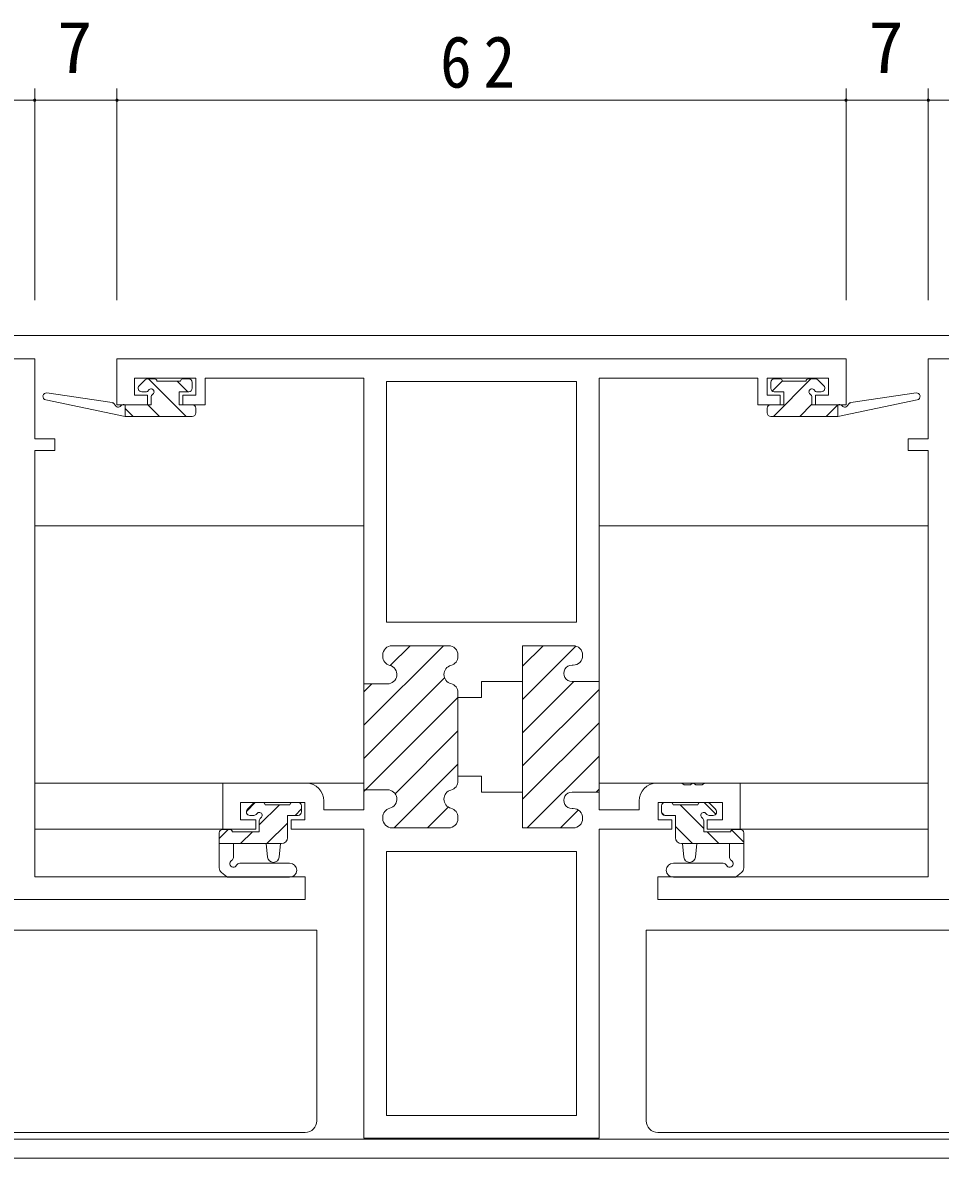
# Model space of a CAD drawing. Units: millimetres on the paper. Extents: x -397 to 397, y -282 to 282.
# Drawn here: x 76.3 to 154.3, y 17.8 to 114.4 of the extents above; entities that cross this region are included whole.
import ezdxf
from ezdxf.enums import TextEntityAlignment as Align

# ---------------------------------------------------------------- set-up
doc = ezdxf.new("R2010")
doc.units = ezdxf.units.MM
for name, color, linetype, lineweight in [('0-3_YKK_D', 6, 'Continuous', 18), ('0-4_YKK_11', 7, 'Continuous', 18), ('0-5_YKK_12', 2, 'Continuous', 18), ('0-7_YKK_13', 4, 'Continuous', 18)]:
    doc.layers.add(name, color=color, linetype=linetype, lineweight=lineweight)
doc.styles.add('ＭＳ ゴシック', font='')
doc.styles.get('ＭＳ ゴシック').set_extended_font_data('MS Gothic')

msp = doc.modelspace()

# ---------------------------------------------------------------- linework, layer by layer
at = {"layer": '0-3_YKK_D'}
for p, q in [((77.279, 90.795), (77.279, 108.795)), ((77.279, 90.795), (77.279, 108.795)), ((84.279, 90.795), (84.279, 108.795)), ((84.279, 90.795), (84.279, 108.795)), ((146.279, 90.795), (146.279, 108.795)), ((146.279, 90.795), (146.279, 108.795)), ((153.279, 90.795), (153.279, 108.795)), ((153.279, 90.795), (153.279, 108.795)), ((42.279, 107.795), (77.279, 107.795)), ((77.279, 107.795), (84.279, 107.795)), ((84.279, 107.795), (146.279, 107.795)), ((146.279, 107.795), (153.279, 107.795)), ((153.279, 107.795), (188.279, 107.795))]:
    msp.add_line(p, q, dxfattribs=at)
for centre, start, end in [((77.279, 107.795), 0, 180), ((77.279, 107.795), 0, 180), ((77.279, 107.795), 180, 0), ((77.279, 107.795), 180, 0), ((84.279, 107.795), 0, 180), ((84.279, 107.795), 0, 180), ((84.279, 107.795), 180, 0), ((84.279, 107.795), 180, 0), ((146.279, 107.795), 0, 180), ((146.279, 107.795), 0, 180), ((146.279, 107.795), 180, 0), ((146.279, 107.795), 180, 0), ((153.279, 107.795), 0, 180), ((153.279, 107.795), 0, 180), ((153.279, 107.795), 180, 0), ((153.279, 107.795), 180, 0)]:
    msp.add_arc(centre, 0.106, start, end, dxfattribs=at)
at = {"layer": '0-4_YKK_11'}
for p, q in [((42.279, 85.795), (77.279, 85.795)), ((77.279, 85.795), (77.279, 78.995)), ((84.279, 85.795), (146.279, 85.795)), ((84.279, 81.895), (84.279, 85.795)), ((84.279, 85.795), (146.279, 85.795)), ((146.279, 85.795), (146.279, 81.895)), ((153.279, 85.795), (153.279, 78.995)), ((188.279, 85.795), (153.279, 85.795)), ((85.779, 84.165), (85.779, 82.695)), ((90.979, 84.165), (85.779, 84.165)), ((90.979, 82.695), (90.979, 84.165)), ((91.779, 84.165), (91.779, 81.895)), ((105.279, 84.165), (91.779, 84.165)), ((105.279, 58.145), (105.279, 84.165)), ((125.279, 84.165), (125.279, 58.345)), ((138.779, 84.165), (125.279, 84.165)), ((138.779, 81.895), (138.779, 84.165)), ((139.579, 84.165), (139.579, 82.695)), ((144.779, 84.165), (139.579, 84.165)), ((144.779, 82.695), (144.779, 84.165)), ((107.209, 83.865), (123.349, 83.865)), ((107.209, 63.395), (107.209, 83.865)), ((123.349, 83.865), (123.349, 63.395)), ((85.779, 82.695), (86.879, 82.695)), ((86.879, 82.695), (86.879, 81.895)), ((89.879, 82.695), (90.979, 82.695)), ((89.879, 81.895), (89.879, 82.695)), ((139.579, 82.695), (140.679, 82.695)), ((140.679, 82.695), (140.679, 81.895)), ((143.679, 82.695), (144.779, 82.695)), ((143.679, 81.895), (143.679, 82.695)), ((86.879, 81.895), (84.279, 81.895)), ((91.779, 81.895), (89.879, 81.895)), ((140.679, 81.895), (138.779, 81.895)), ((146.279, 81.895), (143.679, 81.895)), ((77.279, 78.995), (78.979, 78.995)), ((78.979, 78.995), (78.979, 77.995)), ((151.579, 78.995), (151.579, 77.995)), ((153.279, 78.995), (151.579, 78.995)), ((77.279, 77.995), (77.279, 41.725)), ((78.979, 77.995), (77.279, 77.995)), ((151.579, 77.995), (153.279, 77.995)), ((153.279, 77.995), (153.279, 41.725)), ((123.349, 63.395), (107.209, 63.395)), ((105.279, 54.638), (112.037, 61.395)), ((107.521, 59.708), (109.208, 61.395)), ((112.479, 61.395), (107.679, 61.395)), ((112.479, 61.395), (107.679, 61.395)), ((118.779, 59.652), (120.522, 61.395)), ((118.779, 61.395), (118.779, 58.345)), ((123.079, 61.395), (118.779, 61.395)), ((118.779, 61.395), (123.079, 61.395)), ((118.779, 58.645), (118.779, 61.395)), ((118.779, 56.824), (123.315, 61.36)), ((106.879, 60.595), (106.879, 60.495)), ((106.879, 60.595), (106.879, 60.495)), ((113.279, 60.495), (113.279, 60.595)), ((113.279, 60.495), (113.279, 60.595)), ((123.879, 60.545), (123.879, 60.595)), ((123.879, 60.595), (123.879, 60.545)), ((122.979, 59.745), (123.079, 59.745)), ((123.079, 59.745), (122.979, 59.745)), ((105.279, 51.809), (112.131, 58.661)), ((105.279, 57.466), (105.958, 58.145)), ((107.279, 58.145), (105.279, 58.145)), ((105.279, 58.145), (105.279, 49.145)), ((107.279, 58.145), (105.279, 58.145)), ((115.279, 58.345), (115.279, 56.995)), ((118.779, 58.345), (115.279, 58.345)), ((118.779, 48.645), (118.779, 58.645)), ((118.779, 53.995), (123.129, 58.345)), ((125.279, 58.345), (122.979, 58.345)), ((122.979, 58.345), (124.979, 58.345)), ((125.279, 58.645), (125.279, 48.945)), ((125.279, 58.645), (125.279, 48.945)), ((113.279, 56.995), (113.279, 57.396)), ((113.279, 56.995), (113.279, 57.396)), ((115.279, 56.995), (113.279, 56.995)), ((113.279, 50.295), (113.279, 56.995)), ((113.279, 50.295), (113.279, 56.995)), ((118.779, 51.167), (125.279, 57.667)), ((105.279, 48.981), (113.279, 56.981)), ((107.933, 48.806), (113.279, 54.152)), ((118.779, 48.339), (125.279, 54.839)), ((107.85, 45.895), (113.279, 51.324)), ((119.164, 45.895), (125.279, 52.01)), ((113.279, 49.895), (113.279, 50.295)), ((113.279, 50.295), (115.279, 50.295)), ((113.279, 49.895), (113.279, 50.295)), ((113.279, 50.295), (115.279, 50.295)), ((115.279, 50.295), (115.279, 48.945)), ((93.279, 49.695), (100.379, 49.695)), ((93.279, 45.795), (93.279, 49.695)), ((130.179, 49.695), (132.321, 49.695)), ((132.321, 49.695), (132.504, 49.575)), ((132.504, 49.575), (133.054, 49.575)), ((133.054, 49.575), (133.237, 49.695)), ((133.237, 49.695), (133.321, 49.695)), ((133.321, 49.695), (133.504, 49.575)), ((133.504, 49.575), (134.054, 49.575)), ((134.054, 49.575), (134.237, 49.695)), ((134.237, 49.695), (137.279, 49.695)), ((137.279, 49.695), (137.279, 45.795)), ((105.279, 49.145), (107.279, 49.145)), ((105.279, 47.425), (105.279, 49.145)), ((105.279, 49.145), (107.279, 49.145)), ((115.279, 48.945), (118.779, 48.945)), ((118.779, 48.945), (118.779, 45.895)), ((118.779, 45.895), (118.779, 48.645)), ((122.979, 48.945), (125.279, 48.945)), ((125.279, 48.945), (122.979, 48.945)), ((125.037, 48.94), (125.279, 49.182)), ((125.279, 48.945), (125.279, 47.425)), ((94.779, 48.065), (94.779, 46.595)), ((100.249, 48.065), (94.779, 48.065)), ((100.249, 46.595), (100.249, 48.065)), ((101.879, 48.195), (101.879, 47.425)), ((101.879, 47.425), (105.279, 47.425)), ((110.679, 45.895), (112.452, 47.669)), ((121.992, 45.895), (123.514, 47.417)), ((123.079, 47.545), (122.979, 47.545)), ((122.979, 47.545), (123.079, 47.545)), ((125.279, 47.425), (128.679, 47.425)), ((128.679, 47.425), (128.679, 48.195)), ((130.309, 48.065), (130.309, 46.595)), ((135.779, 48.065), (130.309, 48.065)), ((135.779, 46.595), (135.779, 48.065)), ((94.779, 46.595), (96.079, 46.595)), ((96.079, 46.595), (96.079, 45.795)), ((99.079, 46.595), (100.249, 46.595)), ((99.079, 45.795), (99.079, 46.595)), ((106.879, 46.796), (106.879, 46.695)), ((106.879, 46.796), (106.879, 46.695)), ((113.279, 46.695), (113.279, 46.796)), ((113.279, 46.695), (113.279, 46.796)), ((123.879, 46.695), (123.879, 46.745)), ((123.879, 46.745), (123.879, 46.695)), ((130.309, 46.595), (131.479, 46.595)), ((131.479, 46.595), (131.479, 45.795)), ((134.479, 46.595), (135.779, 46.595)), ((134.479, 45.795), (134.479, 46.595)), ((96.079, 45.795), (93.279, 45.795)), ((105.279, 45.795), (99.079, 45.795)), ((105.279, 19.495), (105.279, 45.795)), ((107.679, 45.895), (112.479, 45.895)), ((107.679, 45.895), (112.479, 45.895)), ((118.779, 45.895), (123.079, 45.895)), ((123.079, 45.895), (118.779, 45.895)), ((125.279, 45.795), (125.279, 19.495)), ((125.279, 45.795), (125.279, 19.495)), ((131.479, 45.795), (125.279, 45.795)), ((137.279, 45.795), (134.479, 45.795)), ((107.209, 43.895), (107.209, 21.425)), ((123.349, 43.895), (107.209, 43.895)), ((107.209, 43.895), (107.209, 21.425)), ((123.349, 21.425), (123.349, 43.895)), ((77.279, 41.725), (100.279, 41.725)), ((100.279, 41.725), (100.279, 39.795)), ((130.279, 41.725), (130.279, 39.795)), ((153.279, 41.725), (130.279, 41.725)), ((100.279, 39.795), (60.279, 39.795)), ((130.279, 39.795), (170.279, 39.795)), ((107.209, 21.425), (123.349, 21.425)), ((125.279, 19.495), (105.279, 19.495))]:
    msp.add_line(p, q, dxfattribs=at)
for centre, radius, start, end in [((107.679, 60.595), 0.8, 90.00001, 179.99999), ((107.679, 60.595), 0.8, 90.00001, 179.99999), ((112.479, 60.595), 0.8, 0.00001, 89.99999), ((112.479, 60.595), 0.8, 0.00001, 89.99999), ((123.079, 60.595), 0.8, 0.00001, 89.99999), ((123.079, 60.595), 0.8, 0.00001, 89.99999), ((107.679, 60.495), 0.8, 180.00003, 255.52251), ((107.679, 60.495), 0.8, 180.00003, 255.52251), ((112.479, 60.495), 0.8, 284.47749, 359.99997), ((112.479, 60.495), 0.8, 284.47749, 359.99997), ((123.079, 60.545), 0.8, 270.00001, 359.99999), ((123.079, 60.545), 0.8, 270.00001, 359.99999), ((107.279, 58.945), 0.8, 270.00001, 75.52248), ((107.279, 58.945), 0.8, 270.00001, 75.52248), ((112.879, 58.945), 0.8, 104.47752, 255.52248), ((112.879, 58.945), 0.8, 104.47752, 255.52248), ((122.979, 59.045), 0.7, 89.99999, 270.00001), ((122.979, 59.045), 0.7, 89.99999, 270.00001), ((112.479, 57.396), 0.8, 0.00003, 75.52251), ((112.479, 57.396), 0.8, 0.00003, 75.52251), ((100.379, 48.195), 1.5, 0.00001, 89.99999), ((112.479, 49.895), 0.8, 284.47749, 359.99997), ((112.479, 49.895), 0.8, 284.47749, 359.99997), ((130.179, 48.195), 1.5, 90.00001, 179.99999), ((107.279, 48.345), 0.8, 284.47752, 89.99999), ((107.279, 48.345), 0.8, 284.47752, 89.99999), ((112.879, 48.345), 0.8, 104.47752, 255.52248), ((112.879, 48.345), 0.8, 104.47752, 255.52248), ((122.979, 48.245), 0.7, 89.99999, 270.00001), ((122.979, 48.245), 0.7, 89.99999, 270.00001), ((107.679, 46.796), 0.8, 104.47749, 179.99997), ((107.679, 46.796), 0.8, 104.47749, 179.99997), ((112.479, 46.796), 0.8, 0.00003, 75.52251), ((112.479, 46.796), 0.8, 0.00003, 75.52251), ((123.079, 46.745), 0.8, 0.00001, 89.99999), ((123.079, 46.745), 0.8, 0.00001, 89.99999), ((107.679, 46.695), 0.8, 180.00001, 269.99999), ((107.679, 46.695), 0.8, 180.00001, 269.99999), ((112.479, 46.695), 0.8, 270.00001, 359.99999), ((112.479, 46.695), 0.8, 270.00001, 359.99999), ((123.079, 46.695), 0.8, 270.00001, 359.99999), ((123.079, 46.695), 0.8, 270.00001, 359.99999)]:
    msp.add_arc(centre, radius, start, end, dxfattribs=at)
at = {"layer": '0-5_YKK_12'}
for p, q in [((218.279, 87.795), (12.279, 87.795)), ((77.279, 71.595), (105.279, 71.595)), ((153.279, 71.595), (125.279, 71.595)), ((105.279, 49.695), (77.279, 49.695)), ((125.279, 49.695), (153.279, 49.695)), ((77.279, 45.795), (93.579, 45.795)), ((153.279, 45.795), (136.979, 45.795)), ((12.279, 19.425), (218.279, 19.425)), ((218.279, 17.795), (12.279, 17.795))]:
    msp.add_line(p, q, dxfattribs=at)
at = {"layer": '0-7_YKK_13'}
for p, q in [((87.479, 84.095), (86.879, 84.095)), ((86.952, 84.095), (90.152, 80.895)), ((90.379, 84.095), (89.879, 84.095)), ((143.301, 84.095), (140.101, 80.895)), ((140.179, 84.095), (140.679, 84.095)), ((143.079, 84.095), (143.679, 84.095)), ((86.667, 84.008), (86.167, 83.508)), ((89.679, 83.895), (87.679, 83.895)), ((89.397, 83.895), (90.297, 82.995)), ((90.679, 83.295), (90.679, 83.795)), ((139.879, 83.295), (139.879, 83.795)), ((140.878, 83.917), (140.009, 83.048)), ((140.879, 83.895), (142.879, 83.895)), ((143.891, 84.008), (144.391, 83.508)), ((84.981, 80.895), (78.22, 82.302)), ((83.867, 82.069), (78.325, 82.892)), ((86.379, 82.995), (86.718, 82.995)), ((87.179, 82.534), (87.179, 81.895)), ((89.579, 82.995), (90.379, 82.995)), ((89.579, 81.895), (89.579, 82.995)), ((144.179, 82.995), (143.84, 82.995)), ((145.577, 80.895), (152.338, 82.302)), ((146.691, 82.069), (152.233, 82.892)), ((84.981, 81.895), (84.894, 81.909)), ((84.981, 80.895), (84.981, 81.895)), ((87.179, 81.895), (84.981, 81.895)), ((84.981, 81.576), (85.662, 80.895)), ((86.907, 81.895), (87.907, 80.895)), ((90.679, 81.895), (89.579, 81.895)), ((90.979, 81.195), (90.979, 81.595)), ((139.579, 81.195), (139.579, 81.595)), ((139.879, 81.895), (140.979, 81.895)), ((143.379, 81.928), (142.346, 80.895)), ((145.577, 81.881), (144.591, 80.895)), ((145.577, 81.895), (145.664, 81.909)), ((145.577, 80.895), (145.577, 81.895)), ((90.679, 80.895), (84.981, 80.895)), ((139.879, 80.895), (145.577, 80.895)), ((96.044, 48.063), (95.281, 47.301)), ((95.867, 47.978), (95.367, 47.478)), ((96.679, 48.065), (96.079, 48.065)), ((98.091, 47.865), (96.379, 46.153)), ((98.979, 47.865), (96.879, 47.865)), ((99.679, 48.065), (99.179, 48.065)), ((99.979, 47.508), (99.436, 46.965)), ((99.979, 47.265), (99.979, 47.765)), ((130.579, 47.265), (130.579, 47.765)), ((130.879, 48.065), (131.379, 48.065)), ((131.579, 47.865), (133.679, 47.865)), ((134.179, 45.849), (132.162, 47.865)), ((133.879, 48.065), (134.479, 48.065)), ((135.205, 47.068), (134.207, 48.065)), ((134.691, 47.978), (135.191, 47.478)), ((95.579, 46.965), (95.918, 46.965)), ((96.379, 46.504), (96.379, 45.565)), ((98.779, 46.965), (99.679, 46.965)), ((98.779, 45.065), (98.779, 46.965)), ((130.809, 46.974), (130.587, 47.195)), ((131.779, 46.965), (130.879, 46.965)), ((131.779, 45.065), (131.779, 46.965)), ((134.979, 46.965), (134.64, 46.965)), ((93.746, 45.765), (92.979, 44.999)), ((92.979, 45.465), (92.979, 42.503)), ((93.879, 45.765), (93.279, 45.765)), ((96.379, 45.565), (94.079, 45.565)), ((95.791, 45.565), (94.791, 44.565)), ((98.779, 46.308), (97.036, 44.565)), ((133.217, 44.565), (131.779, 46.003)), ((135.462, 44.565), (134.462, 45.565)), ((137.579, 44.694), (136.552, 45.72)), ((136.679, 45.765), (137.279, 45.765)), ((137.579, 45.465), (137.579, 42.503)), ((92.979, 44.565), (98.279, 44.565)), ((94.179, 43.385), (94.179, 44.565)), ((96.979, 44.565), (97.081, 43.421)), ((98.179, 44.565), (98.077, 43.421)), ((137.579, 44.565), (132.279, 44.565)), ((132.379, 44.565), (132.481, 43.421)), ((133.579, 44.565), (133.477, 43.421)), ((136.379, 43.385), (136.379, 44.565)), ((94.715, 42.895), (98.962, 42.895)), ((135.843, 42.895), (131.595, 42.895)), ((93.594, 41.763), (93.163, 42.115)), ((93.784, 41.695), (98.962, 41.695)), ((136.774, 41.695), (131.595, 41.695)), ((136.964, 41.763), (137.395, 42.115)), ((100.279, 37.195), (75.349, 37.195)), ((101.279, 37.195), (100.279, 37.195)), ((101.279, 20.995), (101.279, 37.195)), ((129.279, 37.195), (130.279, 37.195)), ((129.279, 20.995), (129.279, 37.195)), ((130.279, 37.195), (155.209, 37.195)), ((52.279, 19.995), (100.279, 19.995)), ((178.279, 19.995), (130.279, 19.995))]:
    msp.add_line(p, q, dxfattribs=at)
for points in [[(140.979, 81.895), (140.979, 82.995), (140.179, 82.995)], [(143.379, 82.534), (143.379, 81.895), (145.577, 81.895)], [(134.179, 46.504), (134.179, 45.565), (136.479, 45.565)]]:
    msp.add_lwpolyline(points, dxfattribs=at)
for centre, radius, start, end in [((86.879, 83.795), 0.3, 90, 135), ((87.479, 83.895), 0.2, 0, 90), ((89.879, 83.895), 0.2, 90, 180), ((90.379, 83.795), 0.3, 0, 90), ((140.179, 83.795), 0.3, 90, 180), ((140.679, 83.895), 0.2, 0, 90), ((143.079, 83.895), 0.2, 90, 180), ((143.679, 83.795), 0.3, 45, 90), ((86.379, 83.295), 0.3, 135, 270), ((86.718, 83.295), 0.3, 270, 326.94427), ((87.179, 82.995), 0.25, 303.05573, 146.94427), ((90.379, 83.295), 0.3, 270, 0), ((140.179, 83.295), 0.3, 180, 270), ((143.379, 82.995), 0.25, 33.05573, 236.94427), ((143.84, 83.295), 0.3, 213.05573, 270), ((144.179, 83.295), 0.3, 270, 45), ((78.281, 82.595), 0.3, 81.55064, 258.25019), ((87.479, 82.534), 0.3, 123.05573, 180), ((143.079, 82.534), 0.3, 0, 56.94427), ((152.277, 82.595), 0.3, 281.74981, 98.44936), ((83.823, 81.772), 0.3, 21.55064, 81.55064), ((84.381, 81.993), 0.3, 201.55064, 320.80246), ((84.846, 81.613), 0.3, 80.80246, 140.80246), ((90.679, 81.595), 0.3, 0, 90), ((90.679, 81.195), 0.3, 270, 0), ((139.879, 81.595), 0.3, 90, 180), ((139.879, 81.195), 0.3, 180, 270), ((145.712, 81.613), 0.3, 39.19754, 99.19754), ((146.177, 81.993), 0.3, 219.19754, 338.44936), ((146.735, 81.772), 0.3, 98.44936, 158.44936), ((95.579, 47.265), 0.3, 135, 270), ((96.079, 47.765), 0.3, 90, 135), ((96.679, 47.865), 0.2, 0, 90), ((99.179, 47.865), 0.2, 90, 180), ((99.679, 47.765), 0.3, 0, 90), ((130.879, 47.765), 0.3, 90, 180), ((131.379, 47.865), 0.2, 0, 90), ((133.879, 47.865), 0.2, 90, 180), ((134.479, 47.765), 0.3, 45, 90), ((134.979, 47.265), 0.3, 270, 45), ((95.918, 47.265), 0.3, 270, 326.94427), ((96.379, 46.965), 0.25, 303.05573, 146.94427), ((96.679, 46.504), 0.3, 123.05573, 180), ((99.679, 47.265), 0.3, 270, 0), ((130.879, 47.265), 0.3, 180, 270), ((134.179, 46.965), 0.25, 33.05573, 236.94427), ((133.879, 46.504), 0.3, 0, 56.94427), ((134.64, 47.265), 0.3, 213.05573, 270), ((93.279, 45.465), 0.3, 90, 180), ((93.879, 45.565), 0.2, 0, 90), ((136.679, 45.565), 0.2, 90, 180), ((137.279, 45.465), 0.3, 0, 90), ((98.279, 45.065), 0.5, 270, 0), ((132.279, 45.065), 0.5, 180, 270), ((93.479, 42.503), 0.5, 180, 230.76546), ((94.179, 42.865), 0.3, 120, 333.25632), ((93.879, 43.385), 0.3, 300, 0), ((94.715, 42.595), 0.3, 90, 153.25632), ((97.579, 43.465), 0.5, 185.09207, 354.90793), ((98.962, 42.295), 0.6, 270, 90), ((131.595, 42.295), 0.6, 90, 270), ((132.979, 43.465), 0.5, 185.09207, 354.90793), ((135.843, 42.595), 0.3, 26.74368, 90), ((136.379, 42.865), 0.3, 206.74368, 60), ((136.679, 43.385), 0.3, 180, 240), ((137.079, 42.503), 0.5, 309.23454, 0), ((93.784, 41.995), 0.3, 230.76546, 270), ((136.774, 41.995), 0.3, 270, 309.23454), ((100.279, 20.995), 1, 270, 0), ((130.279, 20.995), 1, 180, 270)]:
    msp.add_arc(centre, radius, start, end, dxfattribs=at)

# ---------------------------------------------------------------- texts
at = {"layer": '0-3_YKK_D', "color": 7, "style": 'ＭＳ ゴシック'}
for p in [(79.179, 108.795), (148.179, 108.795)]:
    msp.add_text('7', height=4.399, dxfattribs=at).set_placement(p, align=Align.BOTTOM_LEFT)
at = {"layer": '0-3_YKK_D', "color": 7, "insert": (111.759, 108.795), "char_height": 4.399, "attachment_point": 7, "style": 'ＭＳ ゴシック'}
msp.add_mtext('\\T1.37;\\W0.9;62', dxfattribs=at)

doc.saveas('drawing.dxf')
